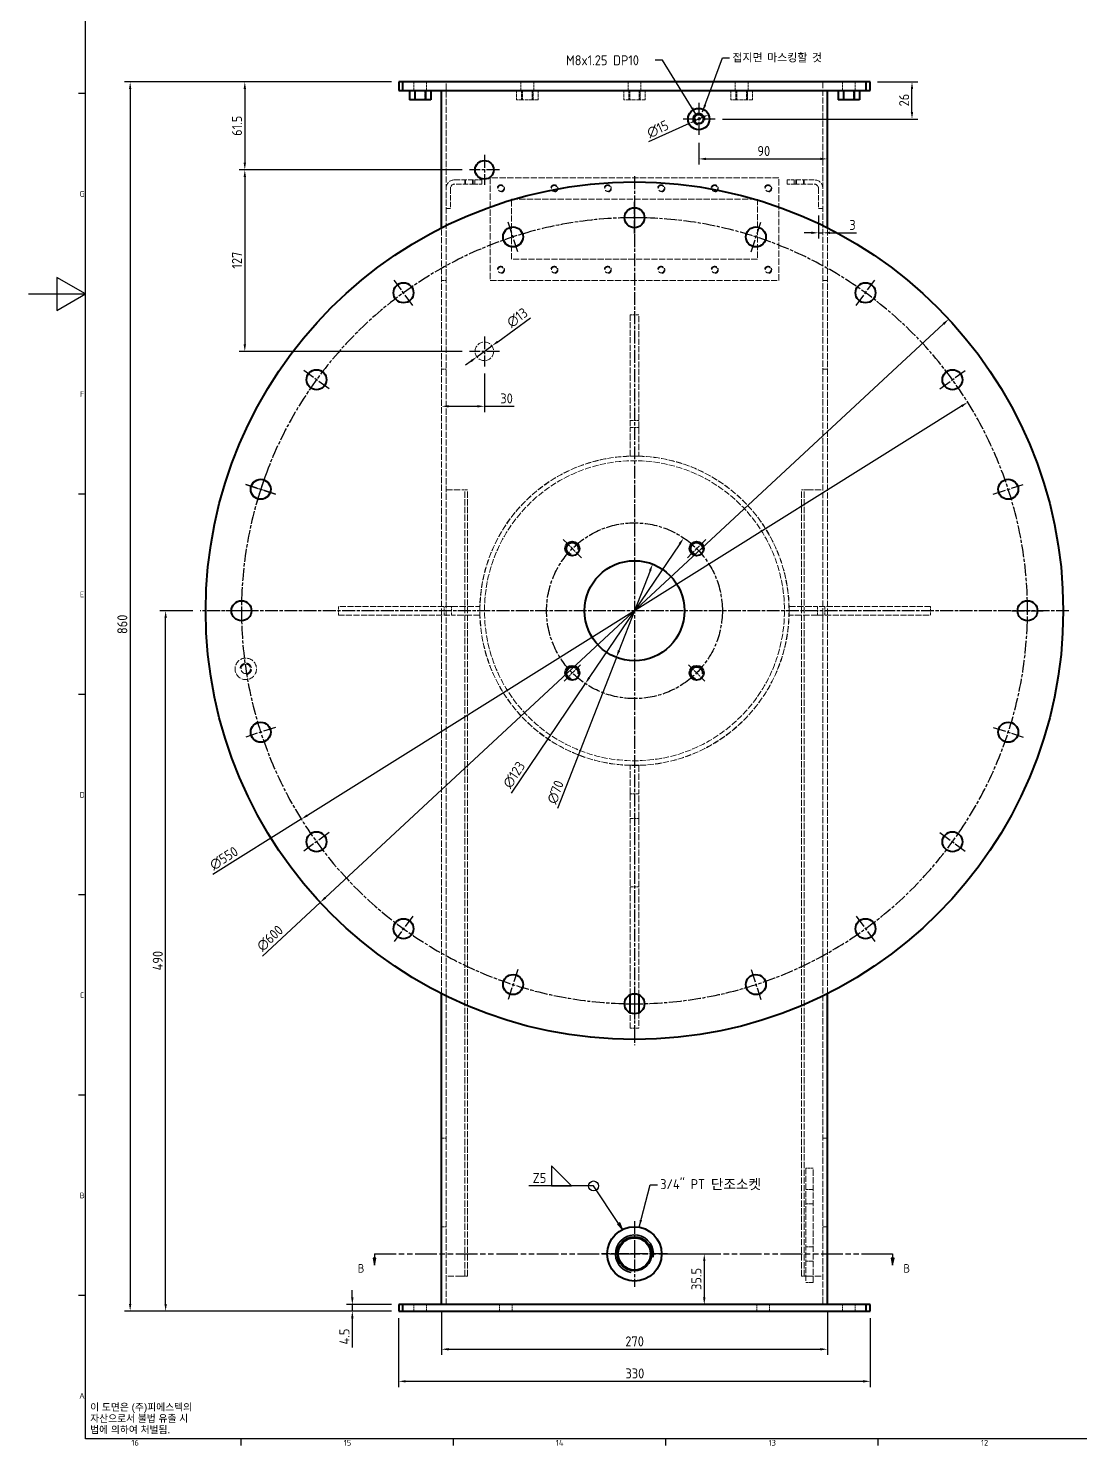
# Model space of a CAD drawing. Header units: millimetres. Extents: x 0 to 2378, y 0 to 1682.
# Drawn here: x 0 to 736, y 35 to 1027 of the extents above; entities that cross this region are included whole.
import ezdxf

# ---------------------------------------------------------------- set-up
doc = ezdxf.new("R2010")
doc.units = ezdxf.units.MM
doc.header["$LTSCALE"] = 2
for name, pattern in [('CHAIN', [0.3543, 0.2362, -0.0295, 0.0591, -0.0295]), ('DASHED', [0.2067, 0.1654, -0.0413]), ('DOUBLE_DASH_CHAIN', [1.2403, 0.6614, -0.0827, 0.1654, -0.0827, 0.1654, -0.0827])]:
    doc.linetypes.add(name, pattern=pattern)
doc.layers.get('0').update_dxf_attribs({"color": 3, "lineweight": 25})
for name, color, linetype, lineweight in [('가려진 것(ISO)', 2, 'DASHED', 18), ('가시적인 것(ISO)', 3, 'Continuous', 40), ('가시적인 좁은 것(ISO)', 3, 'Continuous', 35), ('경계(ISO)', 7, 'Continuous', 25), ('기호(ISO)', 5, 'Continuous', 25), ('단면선(ISO)', 7, 'CHAIN', 25), ('중심 표식(ISO)', 1, 'Continuous', 25), ('중심선(ISO)', 1, 'Continuous', 25), ('치수(ISO)', 2, 'Continuous', 25)]:
    doc.layers.add(name, color=color, linetype=linetype, lineweight=lineweight)
doc.styles.add('문자 텍스트_M2B', font='isocp.shx')
doc.styles.add('문자 텍스트_PSTEK_POSCO', font='isocp.shx')
doc.styles.add('치수 텍스트_PSTEK_POSCO', font='isocp.shx')
doc.dimstyles.new('치수_PSTEK_POSCO', dxfattribs={"dimscale": 2, "dimtxt": 3.5, "dimasz": 2.5, "dimexe": 2, "dimexo": 2.5, "dimgap": 1, "dimtad": 1, "dimrnd": 1e-08, "dimdsep": 46, "dimtxsty": '치수 텍스트_PSTEK_POSCO', "dimcen": 0.09, "dimdle": 10, "dimclrd": 7, "dimclre": 7, "dimclrt": 2, "dimadec": 1, "dimazin": 2, "dimtfac": 1, "dimtmove": 0, "dimatfit": 3, "dimfxl": 0, "dimtolj": 1, "dimlwd": -1, "dimlwe": -1, "dimarcsym": 0})
doc.dimstyles.new('치수_PSTEK_POSCO$7', dxfattribs={"dimscale": 2, "dimtxt": 3.5, "dimasz": 2.5, "dimexe": 2, "dimexo": 2.5, "dimgap": 1, "dimtad": 1, "dimrnd": 1e-08, "dimdsep": 46, "dimtxsty": '치수 텍스트_PSTEK_POSCO', "dimcen": 0.09, "dimdle": 10, "dimclrd": 7, "dimclre": 7, "dimclrt": 2, "dimadec": 1, "dimazin": 2, "dimtfac": 1, "dimtmove": 0, "dimatfit": 3, "dimfxl": 0, "dimtolj": 1, "dimlwd": -1, "dimlwe": -1, "dimarcsym": 0})

# ---------------------------------------------------------------- blocks, each defined once
blk = doc.blocks.new('경계 Default Border')
at = {"layer": '경계(ISO)'}
for p, q in [((20, 490.58), (17.6, 490.58)), ((20, 350.42), (17.6, 350.42)), ((20, 280.33), (17.6, 280.33)), ((20, 210.25), (17.6, 210.25)), ((20, 140.17), (17.6, 140.17)), ((20, 70.08), (17.6, 70.08)), ((74.31, 20), (74.31, 17.6)), ((148.63, 20), (148.63, 17.6)), ((222.94, 20), (222.94, 17.6)), ((297.25, 20), (297.25, 17.6))]:
    blk.add_line(p, q, dxfattribs=at)
at = {"layer": '경계(ISO)', "flags": 128}
for points in [[(20, 20), (20, 821), (1169, 821), (1169, 20), (20, 20)], [(0, 420.5), (20, 420.5), (10, 426.27), (10, 414.73), (20, 420.5)]]:
    blk.add_lwpolyline(points, dxfattribs=at)
at = {"layer": '경계(ISO)', "color": 2, "char_height": 2, "attachment_point": 7, "style": '문자 텍스트_PSTEK_POSCO'}
for s, insert in [('G', (17.92, 454.52)), ('F', (18.03, 384.46)), ('E', (18.03, 314.36)), ('D', (17.92, 244.27)), ('C', (18.03, 174.19)), ('B', (17.92, 104.11)), ('A', (17.81, 34.04)), ('16', (36.04, 17.58)), ('15', (110.35, 17.58)), ('14', (184.55, 17.6)), ('13', (258.97, 17.58)), ('12', (333.29, 17.58))]:
    blk.add_mtext(s, dxfattribs=dict(at, insert=insert))
blk = doc.blocks.new('2dTransSection1')
at = {"layer": '단면선(ISO)', "linetype": 'DOUBLE_DASH_CHAIN', "ltscale": 5.724597}
blk.add_line((121.13, 84.67), (302.36, 84.67), dxfattribs=at)
at = {"layer": '단면선(ISO)', "linetype": 'Continuous'}
for p, q in [((121.13, 84.67), (124.85, 84.67)), ((121.13, 84.67), (121.13, 83.17)), ((298.63, 84.67), (302.36, 84.67)), ((302.36, 84.67), (302.36, 83.17)), ((120.63, 83.17), (121.13, 80.67)), ((121.63, 83.17), (120.63, 83.17)), ((121.13, 83.17), (121.13, 80.67)), ((121.13, 80.67), (121.63, 83.17)), ((301.86, 83.17), (302.36, 80.67)), ((302.86, 83.17), (301.86, 83.17)), ((302.36, 83.17), (302.36, 80.67)), ((302.36, 80.67), (302.86, 83.17))]:
    blk.add_line(p, q, dxfattribs=at)
at = {"layer": '단면선(ISO)', "linetype": 'Continuous', "flags": 128}
for points in [[(120.63, 83.17), (121.13, 80.67), (121.63, 83.17), (120.63, 83.17)], [(301.86, 83.17), (302.36, 80.67), (302.86, 83.17), (301.86, 83.17)]]:
    blk.add_lwpolyline(points, dxfattribs=at)
at = {"layer": '단면선(ISO)'}
for points in [[(120.63, 83.17), (121.13, 80.67), (121.63, 83.17), (120.63, 83.17)], [(301.86, 83.17), (302.36, 80.67), (302.86, 83.17), (301.86, 83.17)]]:
    blk.add_solid(points, dxfattribs=at)
at = {"layer": '단면선(ISO)', "char_height": 3, "attachment_point": 7, "style": '문자 텍스트_M2B'}
for insert in [(115.27, 78.1), (306.17, 78.1)]:
    blk.add_mtext('B', dxfattribs=dict(at, insert=insert))
blk = doc.blocks.new('*D25')
at = {"layer": 'Defpoints', "color": 0, "transparency": 16777216}
for p in [(226.7, 133.84), (259.12, 133.84), (259.12, 129.34)]:
    blk.add_point(p, dxfattribs=at)
at = {"layer": '치수(ISO)', "color": 7, "transparency": 16777216}
for p, q in [((226.7, 138.84), (226.7, 143.84)), ((254.12, 133.84), (222.7, 133.84)), ((254.12, 129.34), (222.7, 129.34)), ((226.7, 133.84), (226.7, 129.34)), ((226.7, 124.34), (226.7, 103.91))]:
    blk.add_line(p, q, dxfattribs=at)
for points in [[(225.86, 138.84), (227.53, 138.84), (226.7, 133.84)], [(225.86, 124.34), (227.53, 124.34), (226.7, 129.34)]]:
    blk.add_solid(points, dxfattribs=at)
at = {"layer": '치수(ISO)', "color": 2, "transparency": 16777216, "insert": (221.2, 105.91), "char_height": 7, "attachment_point": 4, "rotation": 90, "style": '치수 텍스트_PSTEK_POSCO'}
blk.add_mtext('\\A1;4.5', dxfattribs=at)
blk = doc.blocks.new('*D26')
at = {"layer": 'Defpoints', "color": 0, "transparency": 16777216}
for p in [(289.12, 133.84), (559.12, 133.84), (559.12, 102.61)]:
    blk.add_point(p, dxfattribs=at)
at = {"layer": '치수(ISO)', "color": 7, "transparency": 16777216}
for p, q in [((289.12, 128.84), (289.12, 98.61)), ((559.12, 128.84), (559.12, 98.61)), ((294.12, 102.61), (554.12, 102.61))]:
    blk.add_line(p, q, dxfattribs=at)
for points in [[(294.12, 103.45), (294.12, 101.78), (289.12, 102.61)], [(554.12, 103.45), (554.12, 101.78), (559.12, 102.61)]]:
    blk.add_solid(points, dxfattribs=at)
at = {"layer": '치수(ISO)', "color": 2, "transparency": 16777216, "insert": (417.73, 108.12), "char_height": 7, "attachment_point": 4, "style": '치수 텍스트_PSTEK_POSCO'}
blk.add_mtext('\\A1;270', dxfattribs=at)
blk = doc.blocks.new('*D27')
at = {"layer": 'Defpoints', "color": 0, "transparency": 16777216}
for p in [(259.12, 989.34), (151.46, 927.84), (308.62, 927.84)]:
    blk.add_point(p, dxfattribs=at)
at = {"layer": '치수(ISO)', "color": 7, "transparency": 16777216}
for p, q in [((254.12, 989.34), (147.46, 989.34)), ((151.46, 984.34), (151.46, 932.84)), ((303.62, 927.84), (147.46, 927.84))]:
    blk.add_line(p, q, dxfattribs=at)
for points in [[(150.63, 984.34), (152.3, 984.34), (151.46, 989.34)], [(150.63, 932.84), (152.3, 932.84), (151.46, 927.84)]]:
    blk.add_solid(points, dxfattribs=at)
at = {"layer": '치수(ISO)', "color": 2, "transparency": 16777216, "insert": (145.96, 951.58), "char_height": 7, "attachment_point": 4, "rotation": 90, "style": '치수 텍스트_PSTEK_POSCO'}
blk.add_mtext('\\A1;61.5', dxfattribs=at)
blk = doc.blocks.new('*D28')
at = {"layer": 'Defpoints', "color": 0, "transparency": 16777216}
for p in [(308.62, 927.84), (151.46, 800.84), (308.62, 800.84)]:
    blk.add_point(p, dxfattribs=at)
at = {"layer": '치수(ISO)', "color": 7, "transparency": 16777216}
for p, q in [((303.62, 927.84), (147.46, 927.84)), ((151.46, 922.84), (151.46, 805.84)), ((303.62, 800.84), (147.46, 800.84))]:
    blk.add_line(p, q, dxfattribs=at)
for points in [[(150.63, 922.84), (152.3, 922.84), (151.46, 927.84)], [(150.63, 805.84), (152.3, 805.84), (151.46, 800.84)]]:
    blk.add_solid(points, dxfattribs=at)
at = {"layer": '치수(ISO)', "color": 2, "transparency": 16777216, "insert": (145.96, 858.74), "char_height": 7, "attachment_point": 4, "rotation": 90, "style": '치수 텍스트_PSTEK_POSCO'}
blk.add_mtext('\\A1;127', dxfattribs=at)
blk = doc.blocks.new('*D29')
at = {"layer": 'Defpoints', "color": 0, "transparency": 16777216}
for p in [(319.12, 790.34), (289.12, 778.2), (319.12, 762.39)]:
    blk.add_point(p, dxfattribs=at)
at = {"layer": '치수(ISO)', "color": 7, "transparency": 16777216}
for p, q in [((319.12, 785.34), (319.12, 758.39)), ((294.12, 762.39), (314.12, 762.39)), ((319.12, 762.39), (339.98, 762.39))]:
    blk.add_line(p, q, dxfattribs=at)
for points in [[(294.12, 763.23), (294.12, 761.56), (289.12, 762.39)], [(314.12, 763.23), (314.12, 761.56), (319.12, 762.39)]]:
    blk.add_solid(points, dxfattribs=at)
at = {"layer": '치수(ISO)', "color": 2, "transparency": 16777216, "insert": (330.27, 767.89), "char_height": 7, "attachment_point": 4, "style": '치수 텍스트_PSTEK_POSCO'}
blk.add_mtext('\\A1;30', dxfattribs=at)
blk = doc.blocks.new('*D30')
at = {"layer": 'Defpoints', "color": 0, "transparency": 16777216}
for p in [(324.38, 804.66), (313.87, 797.01)]:
    blk.add_point(p, dxfattribs=at)
at = {"layer": '치수(ISO)', "color": 7, "transparency": 16777216}
for p, q in [((328.43, 807.6), (351.27, 824.21)), ((313.87, 797.01), (324.38, 804.66)), ((309.82, 794.07), (305.78, 791.13))]:
    blk.add_line(p, q, dxfattribs=at)
for points in [[(327.94, 808.27), (328.92, 806.93), (324.38, 804.66)], [(309.33, 794.75), (310.31, 793.4), (313.87, 797.01)]]:
    blk.add_solid(points, dxfattribs=at)
at = {"layer": '치수(ISO)', "color": 2, "transparency": 16777216, "insert": (335.99, 819.9), "char_height": 7, "attachment_point": 4, "rotation": 36.02771, "style": '치수 텍스트_PSTEK_POSCO'}
blk.add_mtext('\\A1;∅13', dxfattribs=at)
blk = doc.blocks.new('*D31')
at = {"layer": 'Defpoints', "color": 0, "transparency": 16777216}
for p in [(589.12, 989.34), (618.31, 989.34), (480.62, 963.34)]:
    blk.add_point(p, dxfattribs=at)
at = {"layer": '치수(ISO)', "color": 7, "transparency": 16777216}
for p, q in [((594.12, 989.34), (622.31, 989.34)), ((618.31, 968.34), (618.31, 984.34)), ((485.62, 963.34), (622.31, 963.34))]:
    blk.add_line(p, q, dxfattribs=at)
for points in [[(617.47, 984.34), (619.14, 984.34), (618.31, 989.34)], [(617.47, 968.34), (619.14, 968.34), (618.31, 963.34)]]:
    blk.add_solid(points, dxfattribs=at)
at = {"layer": '치수(ISO)', "color": 2, "transparency": 16777216, "insert": (612.81, 972.22), "char_height": 7, "attachment_point": 4, "rotation": 90, "style": '치수 텍스트_PSTEK_POSCO'}
blk.add_mtext('\\A1;26', dxfattribs=at)
blk = doc.blocks.new('*D32')
at = {"layer": 'Defpoints', "color": 0, "transparency": 16777216}
for p in [(469.12, 951.84), (559.12, 935.49), (559.12, 919.43)]:
    blk.add_point(p, dxfattribs=at)
at = {"layer": '치수(ISO)', "color": 7, "transparency": 16777216}
for p, q in [((469.12, 946.84), (469.12, 931.49)), ((474.12, 935.49), (554.12, 935.49))]:
    blk.add_line(p, q, dxfattribs=at)
for points in [[(474.12, 936.32), (474.12, 934.66), (469.12, 935.49)], [(554.12, 936.32), (554.12, 934.66), (559.12, 935.49)]]:
    blk.add_solid(points, dxfattribs=at)
at = {"layer": '치수(ISO)', "color": 2, "transparency": 16777216, "insert": (510.13, 940.99), "char_height": 7, "attachment_point": 4, "style": '치수 텍스트_PSTEK_POSCO'}
blk.add_mtext('\\A1;90', dxfattribs=at)
blk = doc.blocks.new('*D33')
at = {"layer": 'Defpoints', "color": 0, "transparency": 16777216}
for p in [(475.95, 966.44), (462.3, 960.23)]:
    blk.add_point(p, dxfattribs=at)
at = {"layer": '치수(ISO)', "color": 7, "transparency": 16777216}
for p, q in [((471.4, 964.37), (466.85, 962.3)), ((462.3, 960.23), (433.9, 947.33))]:
    blk.add_line(p, q, dxfattribs=at)
for points in [[(466.5, 963.06), (467.19, 961.54), (462.3, 960.23)], [(471.06, 965.13), (471.75, 963.61), (475.95, 966.44)]]:
    blk.add_solid(points, dxfattribs=at)
at = {"layer": '치수(ISO)', "color": 2, "transparency": 16777216, "insert": (433.45, 953.16), "char_height": 7, "attachment_point": 4, "rotation": 24.4427, "style": '치수 텍스트_PSTEK_POSCO'}
blk.add_mtext('\\A1;∅15', dxfattribs=at)
blk = doc.blocks.new('용접 기호 식별자1')
at = {"layer": '기호(ISO)'}
for p, q in [((189.99, 108.43), (182.99, 115.43)), ((182.99, 115.43), (182.99, 108.43)), ((182.99, 108.43), (189.99, 108.43))]:
    blk.add_line(p, q, dxfattribs=at)
at = {"layer": '기호(ISO)', "color": 7}
for p, q in [((197.74, 108.43), (175.06, 108.43)), ((206.51, 95.28), (197.74, 108.43)), ((206.92, 95.56), (206.09, 95.01)), ((206.09, 95.01), (207.89, 93.2)), ((206.51, 95.28), (207.89, 93.2)), ((207.89, 93.2), (206.92, 95.56))]:
    blk.add_line(p, q, dxfattribs=at)
at = {"layer": '기호(ISO)', "color": 7, "flags": 128}
blk.add_lwpolyline([(206.09, 95.01), (207.89, 93.2), (206.92, 95.56), (206.09, 95.01)], dxfattribs=at)
at = {"layer": '기호(ISO)'}
blk.add_circle((197.74, 108.43), 1.75, dxfattribs=at)
at = {"layer": '기호(ISO)', "color": 7}
blk.add_solid([(206.09, 95.01), (207.89, 93.2), (206.92, 95.56), (206.09, 95.01)], dxfattribs=at)
at = {"layer": '기호(ISO)', "color": 7, "insert": (176.45, 109.48), "char_height": 3.5, "attachment_point": 7, "style": '치수 텍스트_PSTEK_POSCO'}
blk.add_mtext('Z5', dxfattribs=at)
blk = doc.blocks.new('*D35')
at = {"layer": 'Defpoints', "color": 0, "transparency": 16777216}
for p in [(447.12, 169.34), (469.64, 133.84), (472.97, 133.84)]:
    blk.add_point(p, dxfattribs=at)
at = {"layer": '치수(ISO)', "color": 7, "transparency": 16777216}
for p, q in [((452.12, 169.34), (476.97, 169.34)), ((472.97, 164.34), (472.97, 138.84))]:
    blk.add_line(p, q, dxfattribs=at)
for points in [[(472.14, 164.34), (473.8, 164.34), (472.97, 169.34)], [(472.14, 138.84), (473.8, 138.84), (472.97, 133.84)]]:
    blk.add_solid(points, dxfattribs=at)
at = {"layer": '치수(ISO)', "color": 2, "transparency": 16777216, "insert": (467.47, 144.09), "char_height": 7, "attachment_point": 4, "rotation": 90, "style": '치수 텍스트_PSTEK_POSCO'}
blk.add_mtext('\\A1;35.5', dxfattribs=at)
blk = doc.blocks.new('*D36')
at = {"layer": 'Defpoints', "color": 0, "transparency": 16777216}
for p in [(259.12, 989.34), (71.25, 129.34), (259.12, 129.34)]:
    blk.add_point(p, dxfattribs=at)
at = {"layer": '치수(ISO)', "color": 7, "transparency": 16777216}
for p, q in [((254.12, 989.34), (67.25, 989.34)), ((71.25, 984.34), (71.25, 134.34)), ((254.12, 129.34), (67.25, 129.34))]:
    blk.add_line(p, q, dxfattribs=at)
for points in [[(70.42, 984.34), (72.08, 984.34), (71.25, 989.34)], [(70.42, 134.34), (72.08, 134.34), (71.25, 129.34)]]:
    blk.add_solid(points, dxfattribs=at)
at = {"layer": '치수(ISO)', "color": 2, "transparency": 16777216, "insert": (65.75, 603.03), "char_height": 7, "attachment_point": 4, "rotation": 90, "style": '치수 텍스트_PSTEK_POSCO'}
blk.add_mtext('\\A1;860', dxfattribs=at)
blk = doc.blocks.new('*D79')
at = {"layer": 'Defpoints', "color": 0, "transparency": 16777216}
for p in [(644.02, 823.41), (204.23, 415.27)]:
    blk.add_point(p, dxfattribs=at)
at = {"layer": '치수(ISO)', "color": 7, "transparency": 16777216}
for p, q in [((640.36, 820), (207.89, 418.67)), ((204.23, 415.27), (163.74, 377.69))]:
    blk.add_line(p, q, dxfattribs=at)
for points in [[(639.79, 820.62), (640.93, 819.39), (644.02, 823.41)], [(207.32, 419.28), (208.46, 418.06), (204.23, 415.27)]]:
    blk.add_solid(points, dxfattribs=at)
at = {"layer": '치수(ISO)', "color": 2, "transparency": 16777216, "insert": (161.47, 383.09), "char_height": 7, "attachment_point": 4, "rotation": 42.86197, "style": '치수 텍스트_PSTEK_POSCO'}
blk.add_mtext('\\A1;∅600', dxfattribs=at)
blk = doc.blocks.new('*D80')
at = {"layer": 'Defpoints', "color": 0, "transparency": 16777216}
for p in [(657.27, 765.18), (190.98, 473.49)]:
    blk.add_point(p, dxfattribs=at)
at = {"layer": '치수(ISO)', "color": 7, "transparency": 16777216}
for p, q in [((653.03, 762.53), (195.22, 476.14)), ((190.98, 473.49), (129.13, 434.8))]:
    blk.add_line(p, q, dxfattribs=at)
for points in [[(652.59, 763.23), (653.47, 761.82), (657.27, 765.18)], [(194.78, 476.85), (195.66, 475.44), (190.98, 473.49)]]:
    blk.add_solid(points, dxfattribs=at)
at = {"layer": '치수(ISO)', "color": 2, "transparency": 16777216, "insert": (127.91, 440.52), "char_height": 7, "attachment_point": 4, "rotation": 32.02818, "style": '치수 텍스트_PSTEK_POSCO'}
blk.add_mtext('\\A1;∅550', dxfattribs=at)
blk = doc.blocks.new('*D81')
at = {"layer": 'Defpoints', "color": 0, "transparency": 16777216}
for p in [(458.56, 670.29), (389.69, 568.38)]:
    blk.add_point(p, dxfattribs=at)
at = {"layer": '치수(ISO)', "color": 7, "transparency": 16777216}
for p, q in [((455.76, 666.15), (392.49, 572.52)), ((389.69, 568.38), (337.88, 491.69))]:
    blk.add_line(p, q, dxfattribs=at)
for points in [[(455.07, 666.62), (456.45, 665.68), (458.56, 670.29)], [(391.8, 572.99), (393.18, 572.05), (389.69, 568.38)]]:
    blk.add_solid(points, dxfattribs=at)
at = {"layer": '치수(ISO)', "color": 2, "transparency": 16777216, "insert": (334.44, 496.42), "char_height": 7, "attachment_point": 4, "rotation": 55.95439, "style": '치수 텍스트_PSTEK_POSCO'}
blk.add_mtext('\\A1;∅123', dxfattribs=at)
blk = doc.blocks.new('*D82')
at = {"layer": 'Defpoints', "color": 0, "transparency": 16777216}
for p in [(436.8, 651.96), (411.45, 586.71)]:
    blk.add_point(p, dxfattribs=at)
at = {"layer": '치수(ISO)', "color": 7, "transparency": 16777216}
for p, q in [((434.99, 647.3), (413.26, 591.37)), ((411.45, 586.71), (370.33, 480.93))]:
    blk.add_line(p, q, dxfattribs=at)
for points in [[(434.22, 647.6), (435.77, 647), (436.8, 651.96)], [(412.48, 591.68), (414.03, 591.07), (411.45, 586.71)]]:
    blk.add_solid(points, dxfattribs=at)
at = {"layer": '치수(ISO)', "color": 2, "transparency": 16777216, "insert": (365.93, 484.79), "char_height": 7, "attachment_point": 4, "rotation": 68.76007, "style": '치수 텍스트_PSTEK_POSCO'}
blk.add_mtext('\\A1;∅70', dxfattribs=at)
blk = doc.blocks.new('*D84')
at = {"layer": 'Defpoints', "color": 0, "transparency": 16777216}
for p in [(96.07, 619.34), (120.12, 619.34), (259.12, 129.34)]:
    blk.add_point(p, dxfattribs=at)
at = {"layer": '치수(ISO)', "color": 7, "transparency": 16777216}
for p, q in [((115.12, 619.34), (92.07, 619.34)), ((96.07, 134.34), (96.07, 614.34)), ((254.12, 129.34), (92.07, 129.34))]:
    blk.add_line(p, q, dxfattribs=at)
for points in [[(95.23, 614.34), (96.9, 614.34), (96.07, 619.34)], [(95.23, 134.34), (96.9, 134.34), (96.07, 129.34)]]:
    blk.add_solid(points, dxfattribs=at)
at = {"layer": '치수(ISO)', "color": 2, "transparency": 16777216, "insert": (90.57, 367.67), "char_height": 7, "attachment_point": 4, "rotation": 90, "style": '치수 텍스트_PSTEK_POSCO'}
blk.add_mtext('\\A1;490', dxfattribs=at)
blk = doc.blocks.new('*D109')
at = {"layer": 'Defpoints', "color": 0, "transparency": 16777216}
for p in [(552.92, 900.84), (555.92, 883.79), (555.92, 880.92)]:
    blk.add_point(p, dxfattribs=at)
at = {"layer": '치수(ISO)', "color": 7, "transparency": 16777216}
for p, q in [((552.92, 895.84), (552.92, 879.79)), ((547.92, 883.79), (542.92, 883.79)), ((552.92, 883.79), (555.92, 883.79)), ((560.92, 883.79), (579.57, 883.79))]:
    blk.add_line(p, q, dxfattribs=at)
for points in [[(547.92, 884.62), (547.92, 882.96), (552.92, 883.79)], [(560.92, 884.62), (560.92, 882.96), (555.92, 883.79)]]:
    blk.add_solid(points, dxfattribs=at)
at = {"layer": '치수(ISO)', "color": 2, "transparency": 16777216, "insert": (574.48, 889.29), "char_height": 7, "attachment_point": 4, "style": '치수 텍스트_PSTEK_POSCO'}
blk.add_mtext('\\A1;3', dxfattribs=at)
blk = doc.blocks.new('*D122')
at = {"layer": 'Defpoints', "color": 0, "transparency": 16777216}
for p in [(259.12, 129.34), (589.12, 129.34), (589.12, 80.18)]:
    blk.add_point(p, dxfattribs=at)
at = {"layer": '치수(ISO)', "color": 7, "transparency": 16777216}
for p, q in [((259.12, 124.34), (259.12, 76.18)), ((589.12, 124.34), (589.12, 76.18)), ((264.12, 80.18), (584.12, 80.18))]:
    blk.add_line(p, q, dxfattribs=at)
for points in [[(264.12, 81.01), (264.12, 79.34), (259.12, 80.18)], [(584.12, 81.01), (584.12, 79.34), (589.12, 80.18)]]:
    blk.add_solid(points, dxfattribs=at)
at = {"layer": '치수(ISO)', "color": 2, "transparency": 16777216, "insert": (417.82, 85.68), "char_height": 7, "attachment_point": 4, "style": '치수 텍스트_PSTEK_POSCO'}
blk.add_mtext('\\A1;330', dxfattribs=at)

msp = doc.modelspace()

# ---------------------------------------------------------------- linework, layer by layer
at = {"layer": '가려진 것(ISO)', "ltscale": 5.71399}
for p, q in [((269.625, 983.3354), (269.625, 989.3354)), ((278.625, 983.3354), (278.625, 989.3354)), ((344.625, 983.3354), (344.625, 989.3354)), ((353.625, 983.3354), (353.625, 989.3354)), ((419.625, 983.3354), (419.625, 989.3354)), ((428.625, 983.3354), (428.625, 989.3354)), ((494.625, 983.3354), (494.625, 989.3354)), ((503.625, 983.3354), (503.625, 989.3354)), ((569.625, 983.3354), (569.625, 989.3354)), ((578.625, 983.3354), (578.625, 989.3354)), ((427.125, 826.4803), (421.125, 826.4803)), ((421.125, 752.4854), (427.125, 752.4854)), ((421.125, 747.4854), (427.125, 747.4854)), ((216.98, 622.3354), (216.98, 616.3354)), ((290.975, 616.3354), (290.975, 622.3354)), ((295.975, 616.3354), (295.975, 622.3354)), ((552.275, 622.3354), (552.275, 616.3354)), ((557.275, 622.3354), (557.275, 616.3354)), ((631.2699, 616.3354), (631.2699, 622.3354)), ((427.125, 491.1854), (421.125, 491.1854)), ((421.125, 473.9904), (427.125, 473.9904)), ((421.125, 426.1854), (427.125, 426.1854)), ((427.125, 327.1904), (421.125, 327.1904))]:
    msp.add_line(p, q, dxfattribs=at)
at = {"layer": '가려진 것(ISO)', "ltscale": 6.190164}
for p, q in [((270.125, 983.3354), (270.125, 976.8354)), ((270.8015, 983.3354), (270.8015, 976.8354)), ((277.4485, 983.3354), (277.4485, 976.8354)), ((278.125, 976.8354), (278.125, 983.3354)), ((341.6194, 983.3354), (341.6194, 976.8354)), ((345.125, 983.3354), (345.125, 976.8354)), ((345.3722, 983.3354), (345.3722, 976.8354)), ((345.8015, 983.3354), (345.8015, 976.8354)), ((352.4485, 983.3354), (352.4485, 976.8354)), ((352.8778, 983.3354), (352.8778, 976.8354)), ((353.125, 976.8354), (353.125, 983.3354)), ((356.6305, 983.3354), (356.6305, 976.8354)), ((416.6194, 983.3354), (416.6194, 976.8354)), ((420.125, 983.3354), (420.125, 976.8354)), ((420.3722, 983.3354), (420.3722, 976.8354)), ((420.8015, 983.3354), (420.8015, 976.8354)), ((427.4485, 983.3354), (427.4485, 976.8354)), ((427.8778, 983.3354), (427.8778, 976.8354)), ((428.125, 976.8354), (428.125, 983.3354)), ((431.6305, 983.3354), (431.6305, 976.8354)), ((491.6194, 983.3354), (491.6194, 976.8354)), ((495.125, 983.3354), (495.125, 976.8354)), ((495.3722, 983.3354), (495.3722, 976.8354)), ((495.8015, 983.3354), (495.8015, 976.8354)), ((502.4485, 983.3354), (502.4485, 976.8354)), ((502.8778, 983.3354), (502.8778, 976.8354)), ((503.125, 976.8354), (503.125, 983.3354)), ((506.6305, 983.3354), (506.6305, 976.8354)), ((570.125, 983.3354), (570.125, 976.8354)), ((570.8015, 983.3354), (570.8015, 976.8354)), ((577.4485, 983.3354), (577.4485, 976.8354)), ((578.125, 976.8354), (578.125, 983.3354))]:
    msp.add_line(p, q, dxfattribs=at)
at = {"layer": '가려진 것(ISO)', "ltscale": 13.097622}
for p, q in [((292.325, 133.8354), (292.325, 989.3354)), ((555.925, 989.3354), (555.925, 133.8354))]:
    msp.add_line(p, q, dxfattribs=at)
at = {"layer": '가려진 것(ISO)', "ltscale": 7.147801}
for p, q in [((345.3722, 976.8354), (341.6194, 976.8354)), ((352.8778, 976.8354), (345.3722, 976.8354)), ((356.6305, 976.8354), (352.8778, 976.8354)), ((420.3722, 976.8354), (416.6194, 976.8354)), ((427.8778, 976.8354), (420.3722, 976.8354)), ((431.6305, 976.8354), (427.8778, 976.8354)), ((495.3722, 976.8354), (491.6194, 976.8354)), ((502.8778, 976.8354), (495.3722, 976.8354)), ((506.6305, 976.8354), (502.8778, 976.8354))]:
    msp.add_line(p, q, dxfattribs=at)
at = {"layer": '가려진 것(ISO)', "ltscale": 13.397343}
for p, q in [((323.125, 922.3354), (323.125, 850.3354)), ((525.125, 850.3354), (525.125, 922.3354))]:
    msp.add_line(p, q, dxfattribs=at)
at = {"layer": '가려진 것(ISO)', "ltscale": 13.20624}
for p, q in [((525.125, 922.3354), (323.125, 922.3354)), ((323.125, 850.3354), (525.125, 850.3354))]:
    msp.add_line(p, q, dxfattribs=at)
at = {"layer": '가려진 것(ISO)', "ltscale": 11.288502}
for p, q in [((295.325, 914.8354), (295.325, 900.8354)), ((298.325, 920.8354), (312.325, 920.8354)), ((312.325, 917.8354), (298.325, 917.8354)), ((549.925, 920.8354), (535.925, 920.8354)), ((535.925, 917.8354), (549.925, 917.8354)), ((552.925, 914.8354), (552.925, 900.8354))]:
    msp.add_line(p, q, dxfattribs=at)
at = {"layer": '가려진 것(ISO)', "ltscale": 2.856945}
for p, q in [((305.325, 920.8354), (305.325, 917.8354)), ((305.8665, 920.8354), (305.8665, 917.8354)), ((310.7835, 920.8354), (310.7835, 917.8354)), ((311.325, 917.8354), (311.325, 920.8354)), ((312.325, 920.8354), (312.325, 917.8354)), ((317.325, 917.8354), (317.325, 920.8354)), ((530.925, 920.8354), (530.925, 917.8354)), ((535.925, 917.8354), (535.925, 920.8354)), ((536.925, 920.8354), (536.925, 917.8354)), ((537.4665, 917.8354), (537.4665, 920.8354)), ((542.3835, 917.8354), (542.3835, 920.8354)), ((542.925, 917.8354), (542.925, 920.8354)), ((295.325, 900.8354), (292.325, 900.8354)), ((552.925, 900.8354), (555.925, 900.8354)), ((421.125, 727.4854), (424.125, 727.4854)), ((424.125, 727.4854), (427.125, 727.4854)), ((315.975, 619.3354), (315.975, 622.3354)), ((315.975, 616.3354), (315.975, 619.3354)), ((532.275, 622.3354), (532.275, 619.3354)), ((532.275, 619.3354), (532.275, 616.3354)), ((421.125, 511.1854), (424.125, 511.1854)), ((424.125, 511.1854), (427.125, 511.1854))]:
    msp.add_line(p, q, dxfattribs=at)
at = {"layer": '가려진 것(ISO)', "ltscale": 6.734019}
for p, q in [((317.325, 920.8354), (312.325, 920.8354)), ((312.325, 917.8354), (317.325, 917.8354)), ((535.925, 920.8354), (530.925, 920.8354)), ((530.925, 917.8354), (535.925, 917.8354))]:
    msp.add_line(p, q, dxfattribs=at)
at = {"layer": '가려진 것(ISO)', "ltscale": 12.699565}
for p, q in [((338.125, 865.3354), (338.125, 907.3354)), ((510.125, 907.3354), (510.125, 865.3354))]:
    msp.add_line(p, q, dxfattribs=at)
at = {"layer": '가려진 것(ISO)', "ltscale": 13.001935}
for p, q in [((338.125, 907.3354), (510.125, 907.3354)), ((510.125, 865.3354), (338.125, 865.3354))]:
    msp.add_line(p, q, dxfattribs=at)
at = {"layer": '가려진 것(ISO)', "ltscale": 13.092149}
for p, q in [((289.125, 351.4268), (289.125, 887.2439)), ((559.125, 351.4268), (559.125, 887.2439))]:
    msp.add_line(p, q, dxfattribs=at)
at = {"layer": '가려진 것(ISO)', "ltscale": 3.047415}
for p, q in [((292.325, 850.3354), (289.125, 850.3354)), ((559.125, 850.3354), (555.925, 850.3354)), ((292.325, 788.3354), (289.125, 788.3354)), ((559.125, 788.3354), (555.925, 788.3354)), ((292.325, 250.3354), (289.125, 250.3354)), ((559.125, 250.3354), (555.925, 250.3354)), ((292.325, 188.3354), (289.125, 188.3354)), ((559.125, 188.3354), (555.925, 188.3354))]:
    msp.add_line(p, q, dxfattribs=at)
at = {"layer": '가려진 것(ISO)', "ltscale": 12.739066}
for p, q in [((421.125, 826.4803), (421.125, 747.4854)), ((427.125, 747.4854), (427.125, 826.4803)), ((295.975, 622.3354), (216.98, 622.3354)), ((216.98, 616.3354), (295.975, 616.3354)), ((631.2699, 622.3354), (552.275, 622.3354)), ((552.275, 616.3354), (631.2699, 616.3354))]:
    msp.add_line(p, q, dxfattribs=at)
at = {"layer": '가려진 것(ISO)', "ltscale": 13.683731}
for p, q in [((421.125, 727.4854), (421.125, 747.4854)), ((427.125, 747.4854), (427.125, 727.4854)), ((295.975, 622.3354), (315.975, 622.3354)), ((315.975, 616.3354), (295.975, 616.3354)), ((532.275, 622.3354), (552.275, 622.3354)), ((552.275, 616.3354), (532.275, 616.3354)), ((421.125, 491.1854), (421.125, 511.1854)), ((427.125, 511.1854), (427.125, 491.1854))]:
    msp.add_line(p, q, dxfattribs=at)
at = {"layer": '가려진 것(ISO)', "ltscale": 13.304306}
for p, q in [((292.325, 703.8354), (303.325, 703.8354)), ((544.925, 703.8354), (555.925, 703.8354)), ((303.325, 153.8354), (292.325, 153.8354)), ((544.925, 153.8354), (555.925, 153.8354))]:
    msp.add_line(p, q, dxfattribs=at)
at = {"layer": '가려진 것(ISO)', "ltscale": 5.983681}
for p, q in [((307.325, 703.8354), (303.325, 703.8354)), ((544.925, 703.8354), (540.925, 703.8354)), ((303.325, 153.8354), (307.325, 153.8354)), ((544.925, 153.8354), (540.925, 153.8354))]:
    msp.add_line(p, q, dxfattribs=at)
at = {"layer": '가려진 것(ISO)', "ltscale": 13.043437}
for p, q in [((305.325, 153.8354), (305.325, 703.8354)), ((307.325, 153.8354), (307.325, 703.8354)), ((540.925, 153.8354), (540.925, 703.8354)), ((542.925, 153.8354), (542.925, 703.8354))]:
    msp.add_line(p, q, dxfattribs=at)
at = {"layer": '가려진 것(ISO)', "ltscale": 13.864658}
for p, q in [((421.125, 491.1854), (421.125, 473.9904)), ((427.125, 473.9904), (427.125, 491.1854))]:
    msp.add_line(p, q, dxfattribs=at)
at = {"layer": '가려진 것(ISO)', "ltscale": 13.184542}
for p, q in [((421.125, 350.6599), (421.125, 473.9904)), ((427.125, 473.9904), (427.125, 350.6599))]:
    msp.add_line(p, q, dxfattribs=at)
at = {"layer": '가려진 것(ISO)', "ltscale": 12.338614}
for p, q in [((421.125, 327.1904), (421.125, 338.0108)), ((427.125, 338.0108), (427.125, 327.1904))]:
    msp.add_line(p, q, dxfattribs=at)
at = {"layer": '가려진 것(ISO)', "ltscale": 12.901145}
for p, q in [((544.125, 229.3354), (544.125, 149.3354)), ((549.125, 149.3354), (549.125, 229.3354))]:
    msp.add_line(p, q, dxfattribs=at)
at = {"layer": '가려진 것(ISO)', "ltscale": 4.761642}
for p, q in [((549.125, 229.3354), (544.125, 229.3354)), ((544.125, 214.3354), (549.125, 214.3354)), ((544.125, 204.3354), (549.125, 204.3354)), ((544.125, 174.3354), (549.125, 174.3354)), ((544.125, 164.3354), (549.125, 164.3354)), ((544.125, 149.3354), (549.125, 149.3354))]:
    msp.add_line(p, q, dxfattribs=at)
at = {"layer": '가려진 것(ISO)', "ltscale": 4.285467}
for p, q in [((269.625, 129.3354), (269.625, 133.8354)), ((278.625, 129.3354), (278.625, 133.8354)), ((329.625, 129.3354), (329.625, 133.8354)), ((338.625, 129.3354), (338.625, 133.8354)), ((509.625, 129.3354), (509.625, 133.8354)), ((518.625, 129.3354), (518.625, 133.8354)), ((569.625, 129.3354), (569.625, 133.8354)), ((578.625, 129.3354), (578.625, 133.8354))]:
    msp.add_line(p, q, dxfattribs=at)
at = {"layer": '가려진 것(ISO)', "ltscale": 15.707963}
for centre in [(330.625, 914.8354), (368.025, 914.8354), (405.425, 914.8354), (442.825, 914.8354), (480.225, 914.8354), (517.625, 914.8354), (330.625, 857.8354), (368.025, 857.8354), (405.425, 857.8354), (442.825, 857.8354), (480.225, 857.8354), (517.625, 857.8354)]:
    msp.add_circle(centre, 2.067, dxfattribs=at)
at = {"layer": '가려진 것(ISO)', "ltscale": 12.349028}
msp.add_circle((319.125, 800.8354), 6.5, dxfattribs=at)
at = {"layer": '가려진 것(ISO)', "ltscale": 13.057702}
msp.add_circle((424.125, 619.3354), 108.25, dxfattribs=at)
at = {"layer": '가려진 것(ISO)', "ltscale": 13.04564}
msp.add_circle((424.125, 619.3354), 108.15, dxfattribs=at)
at = {"layer": '가려진 것(ISO)', "ltscale": 13.074708}
msp.add_circle((424.125, 619.3354), 104.95, dxfattribs=at)
at = {"layer": '가려진 것(ISO)', "ltscale": 12.665669}
msp.add_circle((152.1456, 578.6878), 7.5, dxfattribs=at)
at = {"layer": '가려진 것(ISO)', "ltscale": 12.628305}
msp.add_circle((152.1456, 578.6878), 3.3235, dxfattribs=at)
at = {"layer": '가려진 것(ISO)', "ltscale": 11.399102}
for centre, start, end in [((298.325, 914.8354), 90, 180), ((549.925, 914.8354), 0, 90)]:
    msp.add_arc(centre, 6, start, end, dxfattribs=at)
at = {"layer": '가려진 것(ISO)', "ltscale": 4.487736}
for centre, start, end in [((298.325, 914.8354), 90, 180), ((549.925, 914.8354), 0, 90)]:
    msp.add_arc(centre, 3, start, end, dxfattribs=at)
at = {"layer": '가려진 것(ISO)', "ltscale": 14.248878}
for centre in [(330.625, 914.8354), (368.025, 914.8354), (405.425, 914.8354), (442.825, 914.8354), (480.225, 914.8354), (517.625, 914.8354), (330.625, 857.8354), (368.025, 857.8354), (405.425, 857.8354), (442.825, 857.8354), (480.225, 857.8354), (517.625, 857.8354)]:
    msp.add_arc(centre, 2.5, 280, 190, dxfattribs=at)
at = {"layer": '가려진 것(ISO)', "ltscale": 15.198803}
msp.add_arc((152.1456, 578.6878), 4, 280, 190, dxfattribs=at)
at = {"layer": '가시적인 것(ISO)'}
for p, q in [((262.125, 989.3354), (259.125, 989.3354)), ((259.125, 989.3354), (259.125, 983.3354)), ((259.125, 983.3354), (262.125, 983.3354)), ((262.125, 983.3354), (262.125, 989.3354)), ((586.125, 989.3354), (262.125, 989.3354)), ((262.125, 983.3354), (586.125, 983.3354)), ((266.6194, 983.3354), (266.6194, 976.8354)), ((270.3722, 983.3354), (270.3722, 976.8354)), ((277.8778, 983.3354), (277.8778, 976.8354)), ((281.6305, 983.3354), (281.6305, 976.8354)), ((289.125, 887.2439), (289.125, 983.3354)), ((559.125, 887.2439), (559.125, 983.3354)), ((566.6194, 983.3354), (566.6194, 976.8354)), ((570.3722, 983.3354), (570.3722, 976.8354)), ((577.8778, 983.3354), (577.8778, 976.8354)), ((581.6305, 983.3354), (581.6305, 976.8354)), ((586.125, 989.3354), (586.125, 983.3354)), ((589.125, 989.3354), (586.125, 989.3354)), ((586.125, 983.3354), (589.125, 983.3354)), ((589.125, 983.3354), (589.125, 989.3354)), ((270.3722, 976.8354), (266.6194, 976.8354)), ((277.8778, 976.8354), (270.3722, 976.8354)), ((281.6305, 976.8354), (277.8778, 976.8354)), ((570.3722, 976.8354), (566.6194, 976.8354)), ((577.8778, 976.8354), (570.3722, 976.8354)), ((581.6305, 976.8354), (577.8778, 976.8354)), ((289.125, 133.8354), (289.125, 351.4268)), ((421.125, 338.0108), (421.125, 350.6599)), ((427.125, 350.6599), (427.125, 338.0108)), ((559.125, 133.8354), (559.125, 351.4268)), ((262.125, 133.8354), (259.125, 133.8354)), ((259.125, 133.8354), (259.125, 129.3354)), ((259.125, 129.3354), (262.125, 129.3354)), ((262.125, 129.3354), (262.125, 133.8354)), ((586.125, 133.8354), (262.125, 133.8354)), ((262.125, 129.3354), (586.125, 129.3354)), ((589.125, 133.8354), (586.125, 133.8354)), ((586.125, 133.8354), (586.125, 129.3354)), ((586.125, 129.3354), (589.125, 129.3354)), ((589.125, 129.3354), (589.125, 133.8354))]:
    msp.add_line(p, q, dxfattribs=at)
for centre, radius in [((469.125, 963.3354), 7.5), ((469.125, 963.3354), 3.3235), ((319.125, 927.8354), 6.5), ((424.125, 619.3354), 300), ((424.125, 894.3354), 7), ((339.1453, 880.8759), 7), ((509.1046, 880.8759), 7), ((262.484, 841.815), 7), ((585.7659, 841.815), 7), ((201.6453, 780.9763), 7), ((646.6046, 780.9763), 7), ((162.5844, 704.315), 7), ((685.6655, 704.315), 7), ((380.6379, 662.8224), 5), ((467.612, 662.8224), 5), ((424.125, 619.3354), 35), ((149.125, 619.3354), 7), ((699.125, 619.3354), 7), ((380.6379, 575.8483), 5), ((467.612, 575.8483), 5), ((162.5844, 534.3557), 7), ((685.6655, 534.3557), 7), ((201.6453, 457.6944), 7), ((646.6046, 457.6944), 7), ((262.484, 396.8557), 7), ((585.7659, 396.8557), 7), ((339.1453, 357.7948), 7), ((509.1046, 357.7948), 7), ((424.125, 344.3354), 7), ((424.125, 169.3354), 19), ((424.125, 169.3354), 11.833), ((424.125, 169.3354), 11.4505), ((424.125, 169.3354), 11.3155)]:
    msp.add_circle(centre, radius, dxfattribs=at)
at = {"layer": '가시적인 좁은 것(ISO)'}
for centre, radius in [((469.125, 963.3354), 4), ((380.6379, 662.8224), 4.103), ((467.612, 662.8224), 4.103), ((380.6379, 575.8483), 4.103), ((467.612, 575.8483), 4.103), ((424.125, 169.3354), 13.2851)]:
    msp.add_arc(centre, radius, 350, 260, dxfattribs=at)
at = {"layer": '중심 표식(ISO)', "linetype": 'CHAIN', "ltscale": 19.051651}
for p, q in [((469.125, 974.8354), (469.125, 951.8354)), ((480.625, 963.3354), (457.625, 963.3354)), ((319.125, 938.3354), (319.125, 917.3354)), ((329.625, 927.8354), (308.625, 927.8354)), ((424.125, 923.3354), (424.125, 315.3354)), ((424.125, 905.3354), (424.125, 883.3354)), ((424.125, 883.3354), (424.125, 905.3354)), ((342.5445, 870.4143), (335.7461, 891.3375)), ((505.7055, 870.4143), (512.5038, 891.3375)), ((268.9497, 832.9159), (256.0184, 850.7142)), ((579.3003, 832.9159), (592.2316, 850.7142)), ((319.125, 811.3354), (319.125, 790.3354)), ((329.625, 800.8354), (308.625, 800.8354)), ((210.5445, 774.5107), (192.7461, 787.442)), ((637.7055, 774.5107), (655.5038, 787.442)), ((173.0461, 700.9159), (152.1228, 707.7142)), ((152.1228, 707.7142), (173.0461, 700.9159)), ((675.2039, 700.9159), (696.1271, 707.7142)), ((728.125, 619.3354), (120.125, 619.3354)), ((160.125, 619.3354), (138.125, 619.3354)), ((688.125, 619.3354), (710.125, 619.3354)), ((173.0461, 537.7549), (152.1228, 530.9565)), ((675.2039, 537.7549), (696.1271, 530.9565)), ((210.5445, 464.1601), (192.7461, 451.2288)), ((637.7055, 464.1601), (655.5038, 451.2288)), ((268.9497, 405.7549), (256.0184, 387.9565)), ((579.3003, 405.7549), (592.2316, 387.9565)), ((342.5445, 368.2565), (335.7461, 347.3332)), ((505.7055, 368.2565), (512.5038, 347.3332)), ((424.125, 355.3354), (424.125, 333.3354)), ((424.125, 192.3354), (424.125, 146.3354)), ((447.125, 169.3354), (401.125, 169.3354))]:
    msp.add_line(p, q, dxfattribs=at)
at = {"layer": '중심 표식(ISO)', "linetype": 'CHAIN', "ltscale": 10.000767}
for p, q in [((374.2739, 669.1864), (387.0019, 656.4585)), ((461.2481, 656.4585), (473.976, 669.1864))]:
    msp.add_line(p, q, dxfattribs=at)
at = {"layer": '중심 표식(ISO)', "linetype": 'CHAIN', "ltscale": 9.004014}
for p, q in [((374.9082, 570.1186), (386.3676, 581.578)), ((473.3417, 570.1186), (461.8824, 581.578))]:
    msp.add_line(p, q, dxfattribs=at)
at = {"layer": '중심선(ISO)', "linetype": 'CHAIN', "ltscale": 19.051651}
msp.add_circle((424.125, 619.3354), 61.5, dxfattribs=at)
for start, end in [(159.7081688, 92.2918312), (87.7081688, 164.2918312)]:
    msp.add_arc((424.125, 619.3354), 275, start, end, dxfattribs=at)

# ---------------------------------------------------------------- block references
at = {"xscale": 2, "yscale": 2, "zscale": 2}
msp.add_blockref('경계 Default Border', (0, 0), dxfattribs=at)
at = {"layer": '기호(ISO)', "xscale": 2, "yscale": 2, "zscale": 2}
msp.add_blockref('용접 기호 식별자1', (0, 0), dxfattribs=at)
at = {"layer": '단면선(ISO)', "xscale": 2, "yscale": 2, "zscale": 2}
msp.add_blockref('2dTransSection1', (0, 0), dxfattribs=at)

# ---------------------------------------------------------------- texts
at = {"layer": '기호(ISO)', "color": 2, "attachment_point": 4}
for s, insert, char_height, width, line_spacing_factor, style in [('{M8x1.25 DP10}', (376.1763, 1004.5003), 7, 60.503693, 0.6125, '치수 텍스트_PSTEK_POSCO'), ('{\\fArial|b0|i0;\\H5.0000;이 도면은 (주)피에스텍의\\P자산으로서 불법 유출 시 \\P법에 의하여 처벌됨.}', (43.2784, 53.9718), 5, 78.612207, 0.944221, '문자 텍스트_PSTEK_POSCO')]:
    msp.add_mtext(s, dxfattribs=dict(at, insert=insert, char_height=char_height, width=width, line_spacing_factor=line_spacing_factor, style=style))
at = {"layer": '기호(ISO)', "color": 2, "attachment_point": 4, "style": '치수 텍스트_PSTEK_POSCO'}
for s, insert, char_height, width in [('{\\fSystem|b0|i0;\\H5.6000;접지면\\fISOCP|b0|i0;\\H5.6000; \\fSystem|b0|i0;\\H5.6000;마스킹할\\fISOCP|b0|i0;\\H5.6000; \\fSystem|b0|i0;\\H5.6000;것}', (492.692, 1006.1352), 5.6, 64.48017), ('{\\fISOCP|b0|i0;\\H7.0000;3/4" PT 단조소켓}', (442.1228, 217.7719), 7, 83.682957)]:
    msp.add_mtext(s, dxfattribs=dict(at, insert=insert, char_height=char_height, width=width))

# ---------------------------------------------------------------- dimensions: what is measured, and where the dimension line sits
at = {"layer": '치수(ISO)', "color": 7}
for base, p1, p2, angle, override, picture, middle in [((71.2484, 129.3354), (259.125, 989.3354), (259.125, 129.3354), 90, {"dimdec": 2, "dimtp": 0, "dimtm": 0, "dimtdec": 2, "dimtofl": 0, "dimatfit": 1}, '*D36', (71.2484, 609.3354)), ((151.4642, 927.8354), (259.125, 989.3354), (308.625, 927.8354), 90, {"dimdec": 2, "dimtp": 0, "dimtm": 0, "dimtdec": 2, "dimtofl": 0, "dimatfit": 1}, '*D27', (151.4642, 958.5854)), ((618.3078, 989.3354), (480.625, 963.3354), (589.125, 989.3354), 90, {"dimdec": 2, "dimtp": 0, "dimtm": 0, "dimtdec": 2, "dimtofl": 0, "dimatfit": 1}, '*D31', (618.3078, 976.3354)), ((559.125, 935.4915), (469.125, 951.8354), (559.125, 919.4339), 180, {"dimdec": 2, "dimse2": 1, "dimtp": 0, "dimtm": 0, "dimtdec": 2, "dimtofl": 0, "dimatfit": 1}, '*D32', (514.125, 935.4915)), ((151.4642, 800.8354), (308.625, 927.8354), (308.625, 800.8354), 90, {"dimdec": 2, "dimtp": 0, "dimtm": 0, "dimtdec": 2, "dimtofl": 0, "dimatfit": 1}, '*D28', (151.4642, 864.3354)), ((555.925, 883.7894), (552.925, 900.8354), (555.925, 880.9248), 180, {"dimdec": 2, "dimse2": 1, "dimtp": 0, "dimtm": 0, "dimtdec": 2, "dimtofl": 1, "dimatfit": 1}, '*D109', (576.0291, 883.7894)), ((96.0672, 619.3354), (259.125, 129.3354), (120.125, 619.3354), 270, {"dimdec": 2, "dimtp": 0, "dimtm": 0, "dimtdec": 2, "dimtofl": 0, "dimatfit": 1}, '*D84', (96.0672, 374.3354)), ((472.97, 133.8354), (447.125, 169.3354), (469.6397, 133.8354), 90, {"dimdec": 2, "dimse2": 1, "dimtp": 0, "dimtm": 0, "dimtdec": 2, "dimtofl": 0, "dimatfit": 1}, '*D35', (472.97, 151.5854)), ((226.6955, 133.8354), (259.125, 129.3354), (259.125, 133.8354), 90, {"dimdec": 2, "dimtp": 0, "dimtm": 0, "dimtdec": 2, "dimtofl": 1, "dimatfit": 1}, '*D25', (226.6955, 111.3059)), ((589.125, 80.1751), (259.125, 129.3354), (589.125, 129.3354), 180, {"dimdec": 2, "dimtp": 0, "dimtm": 0, "dimtdec": 2, "dimtofl": 0, "dimatfit": 1}, '*D122', (424.125, 80.1751))]:
    dim = msp.add_linear_dim(base=base, p1=p1, p2=p2, angle=angle, dimstyle='치수_PSTEK_POSCO', override=override, dxfattribs=at)
    dim.commit()
    dim.dimension.update_dxf_attribs({"geometry": picture, "text_midpoint": middle, "dimtype": 160})
for p1, p2, picture, middle in [((475.9528, 966.4387), (462.2972, 960.232), '*D33', (441.5918, 950.821)), ((313.8682, 797.0122), (324.3817, 804.6585), '*D30', (344.4364, 819.2439)), ((644.0233, 823.4057), (204.2266, 415.265), '*D79', (172.1365, 385.4847)), ((657.2665, 765.1779), (190.9835, 473.4929), '*D80', (138.8395, 440.874)), ((458.5559, 670.2938), (389.694, 568.377), '*D81', (343.9756, 500.7129)), ((436.8046, 651.9579), (411.4454, 586.7129), '*D82', (373.5919, 489.3221))]:
    dim = msp.add_diameter_dim_2p(p1=p1, p2=p2, dimstyle='치수_PSTEK_POSCO', override={"dimdec": 2, "dimlfac": 1, "dimtp": 0, "dimtm": 0, "dimtdec": 2, "dimatfit": 2}, dxfattribs=at)
    dim.commit()
    dim.dimension.update_dxf_attribs({"geometry": picture, "text_midpoint": middle, "dimtype": 163})
for base, p1, p2, override, picture, middle in [((319.125, 762.3929), (289.125, 778.198), (319.125, 790.3354), {"dimdec": 2, "dimse1": 1, "dimtp": 0, "dimtm": 0, "dimtdec": 2, "dimtofl": 0, "dimatfit": 2}, '*D29', (334.125, 762.3929)), ((559.125, 102.6144), (289.125, 133.8354), (559.125, 133.8354), {"dimdec": 2, "dimtp": 0, "dimtm": 0, "dimtdec": 2, "dimtofl": 0, "dimatfit": 1}, '*D26', (424.125, 102.6144))]:
    dim = msp.add_linear_dim(base=base, p1=p1, p2=p2, dimstyle='치수_PSTEK_POSCO', override=override, dxfattribs=at)
    dim.commit()
    dim.dimension.update_dxf_attribs({"geometry": picture, "text_midpoint": middle, "dimtype": 160})

# ---------------------------------------------------------------- leaders
at = {"layer": '기호(ISO)', "color": 7, "annotation_type": 0, "has_hookline": 1}
for points, hookline_direction, text_width in [([(467.125, 966.7995), (443.68, 1004.5003), (438.68, 1004.5003)], 1, 51.8055), ([(471.7735, 968.4917), (485.692, 1006.1352), (490.692, 1006.1352)], 0, 64.186), ([(427.3452, 188.0605), (435.1228, 217.7719), (440.1228, 217.7719)], 0, 76.3579)]:
    msp.add_leader(points, dimstyle='치수_PSTEK_POSCO$7', override={"dimtad": 0}, dxfattribs=dict(at, hookline_direction=hookline_direction, text_width=text_width))

doc.saveas('drawing.dxf')
